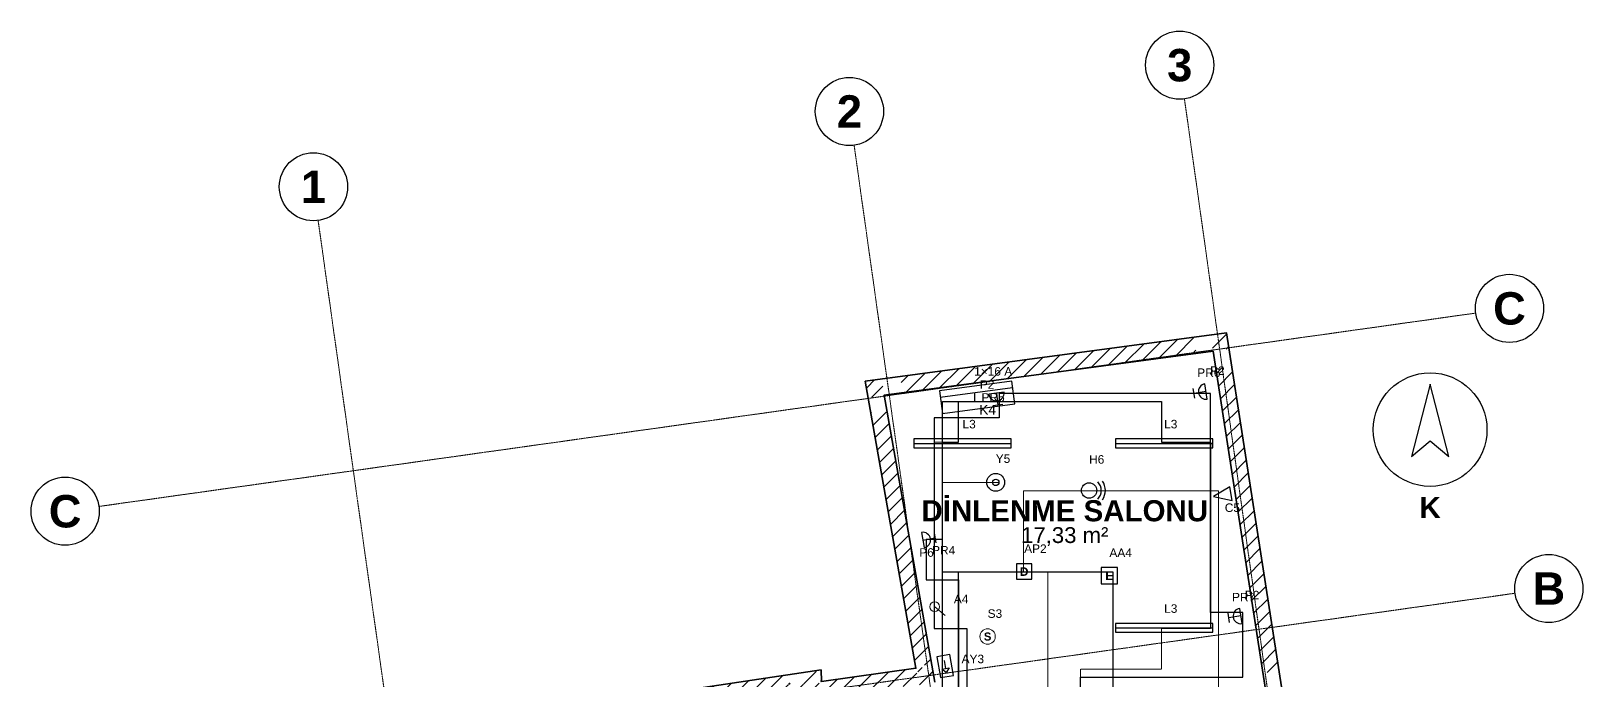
# Model space of a CAD drawing. Header units: millimetres. Extents: x -4681 to 15681, y -5011 to 17012.
# Drawn here: x -4681 to 14432, y 9002 to 17012 of the extents above; entities that cross this region are included whole.
import ezdxf
from ezdxf.enums import TextEntityAlignment as Align

# ---------------------------------------------------------------- set-up
doc = ezdxf.new("R2010")
doc.units = ezdxf.units.MM
doc.linetypes.add('DASHDOT', pattern=[3.556, 2.54, -0.508, 0, -0.508])
doc.linetypes.add('DASHED', pattern=[1.524, 1.27, -0.254])
for name, color, linetype, lineweight in [('A-DUVAR-MEVCUT', 8, 'Continuous', 35), ('A-YAZI', 7, 'Continuous', 13), ('E-AYD-ACIL', 3, 'Continuous', 25), ('E-AYD-ANAHTAR', 2, 'Continuous', 18), ('E-AYD-ARMATUR', 2, 'Continuous', 25), ('E-AYD-LINYE', 2, 'Continuous', 25), ('E-AYD-SORTI', 2, 'DASHED', 18), ('E-KUVVET-CIHAZ', 5, 'Continuous', 25), ('E-KUVVET-LINYE', 5, 'Continuous', 25), ('E-KUVVET-PRIZ', 5, 'Continuous', 25), ('E-ZAYIF-KAMERA', 6, 'Continuous', 25), ('E-ZAYIF-LINYE', 6, 'DASHED', 13), ('E-ZAYIF-SES', 6, 'Continuous', 25), ('E-ZAYIF-TAVA', 6, 'Continuous', 18), ('E-ZAYIF-VERI', 6, 'Continuous', 25), ('E-ZAYIF-YANGIN', 1, 'Continuous', 25), ('G-AKS-BALON', 8, 'Continuous', 25), ('G-AKS-HAT', 8, 'DASHDOT', 18), ('G-KUZEY', 7, 'Continuous', 25)]:
    doc.layers.add(name, color=color, linetype=linetype, lineweight=lineweight)
doc.styles.add('GYM', font='arial.ttf')
doc.styles.add('GYM-B', font='arialbd.ttf')

# ---------------------------------------------------------------- blocks, each defined once
blk = doc.blocks.new('G_KUZEY')
blk.add_lwpolyline([(0, 560), (-230, -330), (0, -140), (230, -330)], close=True)
blk.add_circle((0, 0), 700)
at = {"style": 'GYM-B'}
blk.add_text('K', height=260, dxfattribs=at).set_placement((0, -960), align=Align.MIDDLE_CENTER)
blk = doc.blocks.new('E_ARMATUR_LINEER')
blk.add_line((-600, 0), (600, 0))
blk.add_lwpolyline([(-600, -55), (600, -55), (600, 55), (-600, 55)], close=True)
at = {"style": 'GYM'}
blk.add_attdef('LINYE', (0, 185), '', height=105, dxfattribs=at)
blk = doc.blocks.new('E_ACIL')
blk.add_lwpolyline([(-100, -100), (100, -100), (100, 100), (-100, 100)], close=True)
at = {"style": 'GYM-B'}
blk.add_text('E', height=110, dxfattribs=at).set_placement((0, 0), align=Align.MIDDLE_CENTER)
at = {"style": 'GYM'}
blk.add_attdef('KOD', (0, 230), '', height=105, dxfattribs=at)
blk = doc.blocks.new('E_YONLENDIRME')
for points in [[(-130, -80), (130, -80), (130, 80), (-130, 80)], [(30, 45), (80, 0), (30, -45)]]:
    blk.add_lwpolyline(points, close=True)
blk.add_lwpolyline([(-70, 0), (30, 0)])
at = {"style": 'GYM'}
blk.add_attdef('KOD', (0, 205), '', height=105, dxfattribs=at)
blk = doc.blocks.new('E_ANAHTAR')
blk.add_line((0, 0), (130, 110))
blk.add_circle((0, 0), 60)
at = {"style": 'GYM'}
blk.add_attdef('KOD', (0, 240), '', height=105, dxfattribs=at)
blk = doc.blocks.new('E_SENSOR')
blk.add_circle((0, 0), 95)
at = {"style": 'GYM-B'}
blk.add_text('S', height=100, dxfattribs=at).set_placement((0, 0), align=Align.MIDDLE_CENTER)
at = {"style": 'GYM'}
blk.add_attdef('KOD', (0, 230), '', height=105, dxfattribs=at)
blk = doc.blocks.new('E_PRIZ')
for p, q in [((-95, 0), (95, 0)), ((-60, 150), (60, 150)), ((0, 0), (0, 150))]:
    blk.add_line(p, q)
blk.add_arc((0, 0), 95, 0, 180)
at = {"style": 'GYM'}
for tag, p in [('KOD', (195, 80)), ('LINYE', (195, -80))]:
    blk.add_attdef(tag, p, '', height=105, dxfattribs=at)
blk = doc.blocks.new('M_KLIMA_IC')
blk.add_line((-450, -60), (450, -60))
blk.add_lwpolyline([(-450, -140), (450, -140), (450, 140), (-450, 140)], close=True)
at = {"style": 'GYM'}
for tag, p, height in [('KOD', (0, 215), 120), ('KAPASITE', (0, -270), 105)]:
    blk.add_attdef(tag, p, '', height=height, dxfattribs=at)
blk = doc.blocks.new('E_KAMERA')
blk.add_lwpolyline([(-110, -85), (110, 0), (-110, 85)], close=True)
at = {"style": 'GYM'}
blk.add_attdef('KOD', (0, 210), '', height=105, dxfattribs=at)
blk = doc.blocks.new('E_HOPARLOR')
blk.add_circle((0, 0), 95)
for radius, start, end in [(150, -45, 45), (200, -35, 35)]:
    blk.add_arc((0, 0), radius, start, end)
at = {"style": 'GYM'}
blk.add_attdef('KOD', (0, 330), '', height=105, dxfattribs=at)
blk = doc.blocks.new('E_VERI')
blk.add_lwpolyline([(-95, -95), (95, -95), (95, 95), (-95, 95)], close=True)
at = {"style": 'GYM-B'}
blk.add_text('D', height=105, dxfattribs=at).set_placement((0, 0), align=Align.MIDDLE_CENTER)
at = {"style": 'GYM'}
blk.add_attdef('KOD', (0, 230), '', height=105, dxfattribs=at)
blk = doc.blocks.new('E_DEDEKTOR')
for radius in [110, 40]:
    blk.add_circle((0, 0), radius)
at = {"style": 'GYM'}
blk.add_attdef('KOD', (0, 240), '', height=105, dxfattribs=at)

msp = doc.modelspace()

# ---------------------------------------------------------------- hatches: boundary and pattern name
at = {"layer": 'A-DUVAR-MEVCUT'}
h = msp.add_hatch(dxfattribs=at)
h.set_pattern_fill('ANSI31', scale=40)
h.paths.add_polyline_path([(756, 6840), (760, 6814), (957, 6846), (953, 6872)])
h.paths.add_polyline_path([(970, 6843), (760, 6814), (756, 6840), (550, 6819), (550, 7020), (588, 7024), (970, 7024)])
h.paths.add_polyline_path([(760, 6814), (1178, 6873), (1150, 7071), (732, 7012)])
h.paths.add_polyline_path([(1149, 7083), (1178, 6873), (968, 6843), (968, 7083)])
h.paths.add_polyline_path([(1178, 6873), (1133, 7198), (935, 7171), (979, 6845)])
h.paths.add_polyline_path([(999, 7408), (1032, 7185), (1133, 7198), (1162, 6988), (923, 6988), (923, 7408)])
h.paths.add_polyline_path([(1133, 7198), (1032, 7185), (1058, 6986), (1159, 6999)])
h.paths.add_polyline_path([(1001, 7395), (1032, 7185), (1133, 7198), (1164, 6975), (822, 6975), (822, 7047), (850, 7050), (822, 7237), (822, 7395)])
h.paths.add_polyline_path([(1032, 7185), (864, 8310), (666, 8281), (834, 7155)])
h.paths.add_polyline_path([(1074, 8342), (864, 8310), (895, 8100), (693, 8100), (654, 8362), (654, 8481), (916, 8520), (1074, 8520)])
h.paths.add_polyline_path([(864, 8310), (4855, 8908), (4826, 9106), (834, 8508)])
h.paths.add_polyline_path([(4645, 9079), (4907, 9118), (5051, 9118), (5053, 8996), (5065, 8998), (5065, 8796), (4858, 8767), (4855, 8908), (4645, 8877)])
h.paths.add_polyline_path([(4855, 8908), (4858, 8767), (5058, 8772), (5055, 8912)])
h.paths.add_polyline_path([(5068, 8977), (5068, 8796), (4858, 8767), (4855, 8908), (4648, 8877), (4648, 8977)])
h.paths.add_polyline_path([(4858, 8767), (6449, 8988), (6422, 9186), (4831, 8965)])
h.paths.add_polyline_path([(6412, 9198), (6449, 8988), (6239, 8959), (6239, 9198)])
h.paths.add_polyline_path([(6449, 8988), (5826, 12526), (5629, 12492), (6252, 8954)])
h.paths.add_polyline_path([(6036, 12554), (5826, 12526), (5863, 12316), (5660, 12316), (5616, 12566), (5616, 12700), (5888, 12736), (6036, 12736)])
h.paths.add_polyline_path([(5826, 12526), (9876, 13066), (9849, 13265), (5800, 12725)])
h.paths.add_polyline_path([(9908, 12856), (9876, 13066), (9666, 13038), (9666, 13240), (9938, 13276), (10046, 13276), (10086, 13017), (10086, 12856)])
h.paths.add_polyline_path([(9876, 13066), (10521, 8898), (10719, 8928), (10073, 13097)])
h.paths.add_polyline_path([(10554, 8688), (10521, 8898), (10489, 9108), (10691, 9108), (10719, 8928), (10731, 8848), (10731, 8688)])
h.paths.add_polyline_path([(10521, 8898), (11111, 5092), (11308, 5122), (10719, 8928)])
h.paths.add_polyline_path([(11143, 4882), (11111, 5092), (11078, 5302), (11281, 5302), (11308, 5122), (11321, 5042), (11321, 4882)])
h.paths.add_polyline_path([(11111, 5092), (11722, 1144), (11920, 1174), (11308, 5122)])
h.paths.add_polyline_path([(11512, 1131), (11722, 1144), (11690, 1354), (11892, 1354), (11932, 1095), (11932, 957), (11570, 934), (11512, 934)])
h.paths.add_polyline_path([(11722, 1144), (10589, 1072), (10601, 873), (11735, 944)])
h.paths.add_polyline_path([(10379, 1282), (10562, 1282), (10589, 1072), (10799, 1086), (10799, 885), (10436, 862), (10414, 862), (10412, 877), (10394, 862), (10379, 862)])
h.paths.add_polyline_path([(10589, 1072), (10524, 1577), (10326, 1552), (10390, 1047)])
h.paths.add_polyline_path([(10314, 1367), (10314, 1558), (10524, 1577), (10551, 1367)])
h.paths.add_polyline_path([(10524, 1577), (10239, 1552), (10257, 1352), (10542, 1378)])
h.paths.add_polyline_path([(10449, 1342), (10266, 1342), (10239, 1552), (10449, 1570)])
h.paths.add_polyline_path([(10239, 1552), (10303, 1047), (10502, 1072), (10437, 1577)])
h.paths.add_polyline_path([(10093, 875), (10303, 1047), (10277, 1257), (10513, 1257), (10513, 867), (10414, 861), (10412, 877), (10363, 837), (10093, 837)])
h.paths.add_polyline_path([(10303, 1047), (9540, 421), (9667, 266), (10430, 892)])
h.paths.add_polyline_path([(9330, 248), (9540, 421), (9750, 593), (9750, 334), (9667, 266), (9600, 211), (9330, 211)])
h.paths.add_polyline_path([(9540, 421), (9046, 15), (9173, -139), (9667, 266)])
h.paths.add_polyline_path([(9256, -71), (9119, -184), (8836, -187), (8836, 13), (9046, 15), (9256, 188)])
h.paths.add_polyline_path([(9046, 15), (3378, -54), (3381, -253), (9049, -185)])
h.paths.add_polyline_path([(3588, -251), (3306, -254), (3168, -138), (3168, 124), (3378, -54), (3588, -51)])
h.paths.add_polyline_path([(3378, -54), (2142, 991), (2013, 839), (3249, -206)])
h.paths.add_polyline_path([(1932, 796), (1932, 1201), (2106, 1201), (2142, 991), (2352, 814), (2352, 781), (2080, 781), (2063, 796), (2066, 781), (2041, 781)])
h.paths.add_polyline_path([(2142, 991), (2060, 1478), (1863, 1445), (1944, 958)])
h.paths.add_polyline_path([(1850, 1268), (1850, 1474), (2060, 1478), (2095, 1268)])
h.paths.add_polyline_path([(2060, 1478), (1747, 1471), (1752, 1271), (2064, 1278)])
h.paths.add_polyline_path([(1957, 1261), (1782, 1261), (1747, 1471), (1957, 1476)])
h.paths.add_polyline_path([(1747, 1471), (1824, 1012), (2021, 1046), (1944, 1504)])
h.paths.add_polyline_path([(2034, 1222), (2034, 802), (1884, 802), (1614, 839), (1614, 1041), (1824, 1012), (1789, 1222)])
h.paths.add_polyline_path([(1824, 1012), (689, 1166), (662, 968), (1797, 814)])
h.paths.add_polyline_path([(664, 1376), (689, 1166), (899, 1138), (899, 957), (749, 957), (508, 989), (479, 1240), (479, 1376)])
h.paths.add_polyline_path([(689, 1166), (32, 6768), (-166, 6745), (490, 1143)])
h.paths.add_polyline_path([(242, 6789), (32, 6768), (57, 6558), (-144, 6558), (-178, 6842), (-178, 6948), (123, 6978), (242, 6978)])
h.paths.add_polyline_path([(32, 6768), (756, 6840), (736, 7039), (13, 6967)])
h.paths.add_polyline_path([(966, 6843), (760, 6814), (756, 6840), (546, 6819), (546, 7020), (847, 7050), (966, 7050)])

# ---------------------------------------------------------------- linework, layer by layer
msp.add_lwpolyline([(850, 7050), (636, 8479), (5050, 9139), (5053, 8996), (6216, 9158), (5593, 12697), (10043, 13291), (10719, 8928), (11308, 5122), (11953, 958), (10414, 861), (10412, 877), (9667, 266), (9119, -184), (3306, -254), (2063, 796), (2066, 778), (508, 989), (-190, 6947)], close=True, dxfattribs=at)
msp.add_lwpolyline([(6449, 8988), (5826, 12526), (9876, 13066), (10521, 8898)], dxfattribs=at)
at = {"layer": 'E-AYD-LINYE'}
for p, q in [((6743, 11947), (6743, 12447)), ((6743, 12447), (9243, 12447)), ((9243, 12447), (9243, 11947)), ((6543, 8347), (6543, 11947)), ((6543, 11947), (6743, 11947)), ((9243, 11947), (9843, 11947)), ((9843, 11947), (9843, 9647)), ((6543, 9147), (6543, 10347)), ((6543, 10347), (8643, 10347)), ((8643, 10347), (8643, 8647)), ((9843, 9647), (9243, 9647)), ((6543, 8747), (6543, 9147))]:
    msp.add_line(p, q, dxfattribs=at)
at = {"layer": 'E-AYD-SORTI'}
for p, q in [((6443, 9947), (6443, 11947)), ((6443, 11947), (6743, 11947)), ((9243, 9147), (9243, 9647)), ((8243, 7147), (8243, 9147)), ((8243, 9147), (9243, 9147))]:
    msp.add_line(p, q, dxfattribs=at)
at = {"layer": 'E-KUVVET-LINYE'}
for p, q in [((6543, 8347), (6543, 12447)), ((6543, 12447), (6943, 12447)), ((6943, 12447), (6943, 12547)), ((9743, 12547), (7243, 12547)), ((7243, 12547), (7243, 12247)), ((9843, 12547), (9743, 12547)), ((9843, 9847), (9843, 12547)), ((7243, 12247), (6443, 12247)), ((6443, 12247), (6443, 9647)), ((6543, 10747), (6343, 10747)), ((6343, 10747), (6343, 10247)), ((6543, 8747), (6543, 10747)), ((6743, 8647), (6743, 10347)), ((6743, 10347), (7543, 10347)), ((6343, 10247), (6743, 10247)), ((6743, 10247), (6743, 8247)), ((10243, 9847), (9843, 9847)), ((10243, 9047), (10243, 9847)), ((6443, 9647), (6843, 9647)), ((6843, 9647), (6843, 8247)), ((8243, 8747), (8243, 9047)), ((8243, 9047), (10243, 9047))]:
    msp.add_line(p, q, dxfattribs=at)
at = {"layer": 'E-ZAYIF-LINYE'}
for p, q in [((6543, 8747), (6543, 11447)), ((6543, 11447), (7243, 11447)), ((7243, 11447), (6543, 11447)), ((6543, 11447), (6543, 8447))]:
    msp.add_line(p, q, dxfattribs=at)
at = {"layer": 'E-ZAYIF-TAVA'}
for p, q in [((7543, 10347), (7543, 11347)), ((7543, 11347), (8343, 11347)), ((8343, 11347), (9943, 11347)), ((9943, 11347), (9943, 11247)), ((9943, 11247), (9943, 8847)), ((7843, 10347), (7543, 10347)), ((7843, 7947), (7843, 10347))]:
    msp.add_line(p, q, dxfattribs=at)
at = {"layer": 'G-AKS-BALON'}
for centre in [(9466, 16592), (5398, 16021), (-1203, 15093), (13527, 13594), (-4261, 11094), (14012, 10141)]:
    msp.add_circle(centre, 420, dxfattribs=at)
at = {"layer": 'G-AKS-HAT'}
for p, q in [((12173, -2676), (9524, 16177)), ((8106, -3247), (5456, 15605)), ((1505, -4175), (-1145, 14677)), ((-3845, 11153), (13111, 13536)), ((-3360, 7700), (13596, 10083))]:
    msp.add_line(p, q, dxfattribs=at)

# ---------------------------------------------------------------- block references
at = {"layer": 'E-AYD-ACIL'}
msp.add_blockref('E_ACIL', (8600, 10300), dxfattribs=at).add_auto_attribs({'KOD': 'AA4'})
ref = msp.add_blockref('E_YONLENDIRME', (6577, 9185), dxfattribs=dict(at, rotation=280))
ref.add_attrib('KOD', 'AY3', (6779, 9221), dxfattribs={"layer": '0', "height": 105, "style": 'GYM'})
at = {"layer": 'E-AYD-ANAHTAR'}
ref = msp.add_blockref('E_ANAHTAR', (6448, 9917), dxfattribs=dict(at, rotation=280))
ref.add_attrib('KOD', 'A4', (6684, 9959), dxfattribs={"layer": '0', "height": 105, "style": 'GYM'})
msp.add_blockref('E_SENSOR', (7100, 9550), dxfattribs=at).add_auto_attribs({'KOD': 'S3'})
at = {"layer": 'E-AYD-ARMATUR'}
for p in [(6791, 11930), (9274, 11930), (9274, 9657)]:
    msp.add_blockref('E_ARMATUR_LINEER', p, dxfattribs=at).add_auto_attribs({'LINYE': 'L3'})
at = {"layer": 'E-KUVVET-CIHAZ'}
ref = msp.add_blockref('M_KLIMA_IC', (6970, 12497), dxfattribs=dict(at, rotation=187.6))
ref.add_attrib('KOD', 'K4', (6998, 12284), dxfattribs={"layer": '0', "height": 120, "style": 'GYM'})
ref.add_attrib('KAPASITE', '1×16 A', (6934, 12765), dxfattribs={"layer": '0', "height": 105, "style": 'GYM'})
at = {"layer": 'E-KUVVET-PRIZ'}
ref = msp.add_blockref('E_PRIZ', (9791, 12569), dxfattribs=dict(at, rotation=98.8))
ref.add_attrib('KOD', 'PR6', (9682, 12749), dxfattribs={"layer": '0', "height": 105, "style": 'GYM'})
ref.add_attrib('LINYE', 'P2', (9840, 12774), dxfattribs={"layer": '0', "height": 105, "style": 'GYM'})
ref = msp.add_blockref('E_PRIZ', (7208, 12549), dxfattribs=dict(at, rotation=187.6))
ref.add_attrib('KOD', 'PR5', (7025, 12444), dxfattribs={"layer": '0', "height": 105, "style": 'GYM'})
ref.add_attrib('LINYE', 'P2', (7004, 12603), dxfattribs={"layer": '0', "height": 105, "style": 'GYM'})
ref = msp.add_blockref('E_PRIZ', (6303, 10739), dxfattribs=dict(at, rotation=280))
ref.add_attrib('KOD', 'PR4', (6416, 10561), dxfattribs={"layer": '0', "height": 105, "style": 'GYM'})
ref.add_attrib('LINYE', 'P6', (6258, 10533), dxfattribs={"layer": '0', "height": 105, "style": 'GYM'})
ref = msp.add_blockref('E_PRIZ', (10219, 9803), dxfattribs=dict(at, rotation=98.8))
ref.add_attrib('KOD', 'PR7', (10110, 9983), dxfattribs={"layer": '0', "height": 105, "style": 'GYM'})
ref.add_attrib('LINYE', 'P2', (10268, 10008), dxfattribs={"layer": '0', "height": 105, "style": 'GYM'})
at = {"layer": 'E-ZAYIF-KAMERA'}
ref = msp.add_blockref('E_KAMERA', (9989, 11293), dxfattribs=dict(at, rotation=188.8))
ref.add_attrib('KOD', 'C5', (10021, 11085), dxfattribs={"layer": '0', "height": 105, "style": 'GYM'})
at = {"layer": 'E-ZAYIF-SES'}
msp.add_blockref('E_HOPARLOR', (8350, 11350), dxfattribs=at).add_auto_attribs({'KOD': 'H6'})
at = {"layer": 'E-ZAYIF-VERI'}
msp.add_blockref('E_VERI', (7550, 10350), dxfattribs=at).add_auto_attribs({'KOD': 'AP2'})
at = {"layer": 'E-ZAYIF-YANGIN'}
msp.add_blockref('E_DEDEKTOR', (7200, 11450), dxfattribs=at).add_auto_attribs({'KOD': 'Y5'})
at = {"layer": 'G-KUZEY'}
msp.add_blockref('G_KUZEY', (12550, 12100), dxfattribs=at)

# ---------------------------------------------------------------- texts
at = {"layer": 'A-YAZI'}
for s, height, style, p in [('DİNLENME SALONU', 260, 'GYM-B', (8050, 11100)), ('17,33 m²', 195, 'GYM', (8050, 10800))]:
    msp.add_text(s, height=height, dxfattribs=dict(at, style=style)).set_placement(p, align=Align.MIDDLE_CENTER)
at = {"layer": 'G-AKS-BALON', "style": 'GYM-B'}
for s, p in [('3', (9466, 16592)), ('2', (5398, 16021)), ('1', (-1203, 15093)), ('C', (13527, 13594)), ('C', (-4261, 11094)), ('B', (14012, 10141))]:
    msp.add_text(s, height=399, dxfattribs=at).set_placement(p, align=Align.MIDDLE_CENTER)

doc.saveas('drawing.dxf')
